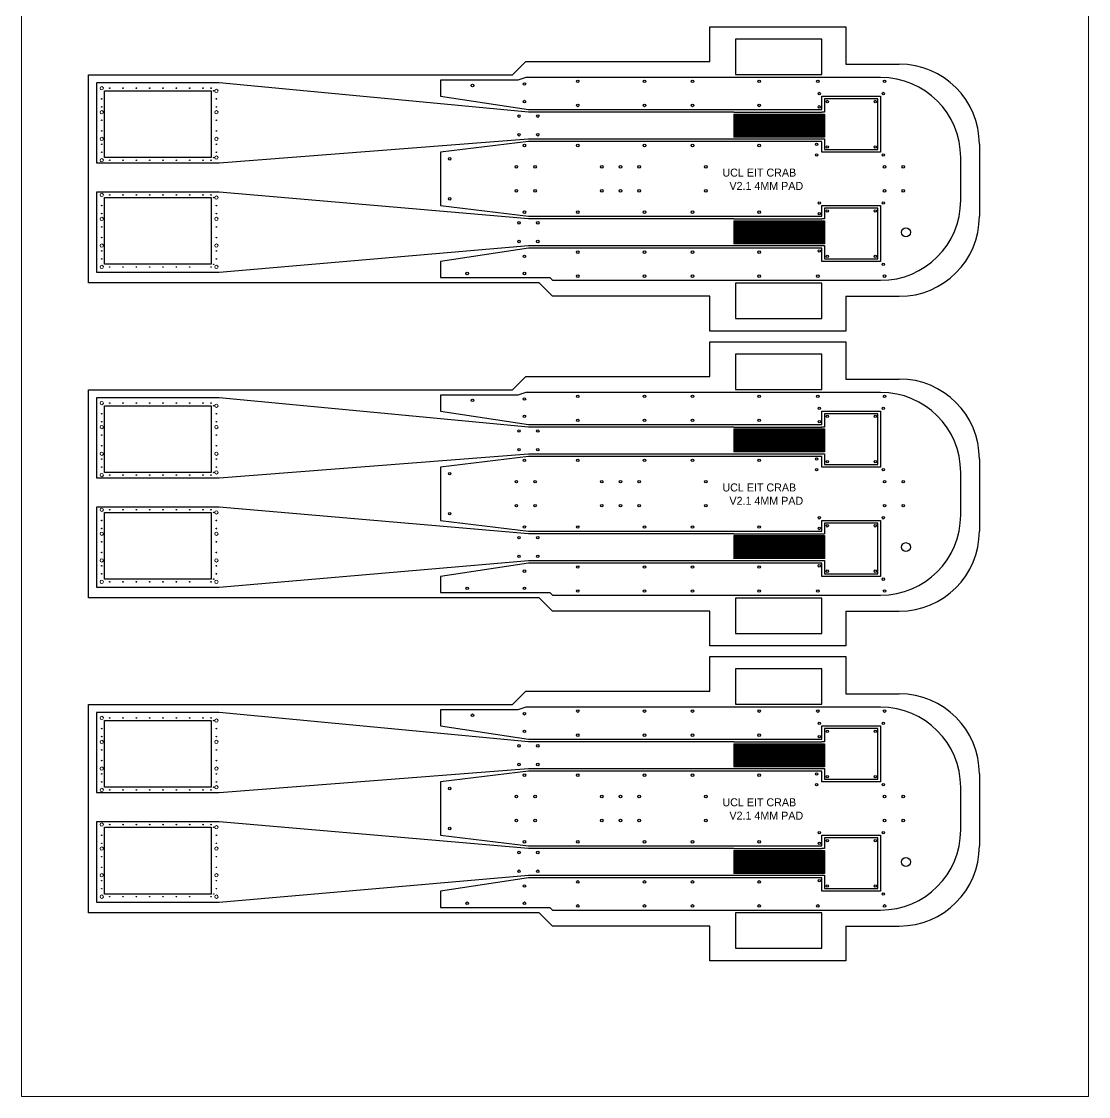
# Model space of a CAD drawing. Header units: millimetres. Extents: x 43.3 to 83.3, y 94.2 to 164.2.
# Drawn here: x 43.29 to 83.29, y 94.21 to 134.5 of the extents above; entities that cross this region are included whole.
import ezdxf

# ---------------------------------------------------------------- set-up
doc = ezdxf.new("R2010")
doc.units = ezdxf.units.MM
for name, color, linetype in [('Foil', 5, 'Continuous'), ('Opening', 1, 'Continuous'), ('Outline', 3, 'Continuous'), ('Rasters', 6, 'Continuous')]:
    doc.layers.add(name, color=color, linetype=linetype)

# ---------------------------------------------------------------- blocks, each defined once
blk = doc.blocks.new('*U110')
at = {"layer": 'Rasters'}
for p, q in [((-1.7, 0.433), (1.7, 0.433)), ((-1.7, 0.433), (-1.7, -0.433)), ((-1.65, 0.433), (-1.65, -0.433)), ((-1.6, 0.433), (-1.6, -0.433)), ((-1.55, 0.433), (-1.55, -0.433)), ((-1.5, 0.433), (-1.5, -0.433)), ((-1.45, 0.433), (-1.45, -0.433)), ((-1.4, 0.433), (-1.4, -0.433)), ((-1.35, 0.433), (-1.35, -0.433)), ((-1.3, 0.433), (-1.3, -0.433)), ((-1.25, 0.433), (-1.25, -0.433)), ((-1.2, 0.433), (-1.2, -0.433)), ((-1.15, 0.433), (-1.15, -0.433)), ((-1.1, 0.433), (-1.1, -0.433)), ((-1.05, 0.433), (-1.05, -0.433)), ((-1, 0.433), (-1, -0.433)), ((-0.95, 0.433), (-0.95, -0.433)), ((-0.9, 0.433), (-0.9, -0.433)), ((-0.85, 0.433), (-0.85, -0.433)), ((-0.8, 0.433), (-0.8, -0.433)), ((-0.75, 0.433), (-0.75, -0.433)), ((-0.7, 0.433), (-0.7, -0.433)), ((-0.65, 0.433), (-0.65, -0.433)), ((-0.6, 0.433), (-0.6, -0.433)), ((-0.55, 0.433), (-0.55, -0.433)), ((-0.5, 0.433), (-0.5, -0.433)), ((-0.45, 0.433), (-0.45, -0.433)), ((-0.4, 0.433), (-0.4, -0.433)), ((-0.35, 0.433), (-0.35, -0.433)), ((-0.3, 0.433), (-0.3, -0.433)), ((-0.25, 0.433), (-0.25, -0.433)), ((-0.2, 0.433), (-0.2, -0.433)), ((-0.15, 0.433), (-0.15, -0.433)), ((-0.1, 0.433), (-0.1, -0.433)), ((-0.05, 0.433), (-0.05, -0.433)), ((0, 0.433), (0, -0.433)), ((0.05, 0.433), (0.05, -0.433)), ((0.1, 0.433), (0.1, -0.433)), ((0.15, 0.433), (0.15, -0.433)), ((0.2, 0.433), (0.2, -0.433)), ((0.25, 0.433), (0.25, -0.433)), ((0.3, 0.433), (0.3, -0.433)), ((0.35, 0.433), (0.35, -0.433)), ((0.4, 0.433), (0.4, -0.433)), ((0.45, 0.433), (0.45, -0.433)), ((0.5, 0.433), (0.5, -0.433)), ((0.55, 0.433), (0.55, -0.433)), ((0.6, 0.433), (0.6, -0.433)), ((0.65, 0.433), (0.65, -0.433)), ((0.7, 0.433), (0.7, -0.433)), ((0.75, 0.433), (0.75, -0.433)), ((0.8, 0.433), (0.8, -0.433)), ((0.85, 0.433), (0.85, -0.433)), ((0.9, 0.433), (0.9, -0.433)), ((0.95, 0.433), (0.95, -0.433)), ((1, 0.433), (1, -0.433)), ((1.05, 0.433), (1.05, -0.433)), ((1.1, 0.433), (1.1, -0.433)), ((1.15, 0.433), (1.15, -0.433)), ((1.2, 0.433), (1.2, -0.433)), ((1.25, 0.433), (1.25, -0.433)), ((1.3, 0.433), (1.3, -0.433)), ((1.35, 0.433), (1.35, -0.433)), ((1.4, 0.433), (1.4, -0.433)), ((1.45, 0.433), (1.45, -0.433)), ((1.5, 0.433), (1.5, -0.433)), ((1.55, 0.433), (1.55, -0.433)), ((1.6, 0.433), (1.6, -0.433)), ((1.65, 0.433), (1.65, -0.433)), ((1.7, 0.433), (1.7, -0.433)), ((-1.7, 0.383), (1.7, 0.383)), ((-1.7, 0.333), (1.7, 0.333)), ((-1.7, 0.283), (1.7, 0.283)), ((-1.7, 0.233), (1.7, 0.233)), ((-1.7, 0.183), (1.7, 0.183)), ((-1.7, 0.133), (1.7, 0.133)), ((-1.7, 0.083), (1.7, 0.083)), ((-1.7, 0.033), (1.7, 0.033)), ((-1.45, 0.233), (-1.45, 0.233)), ((-1.7, -0.017), (1.7, -0.017)), ((-1.7, -0.067), (1.7, -0.067)), ((-1.7, -0.117), (1.7, -0.117)), ((-1.7, -0.167), (1.7, -0.167)), ((-1.7, -0.217), (1.7, -0.217)), ((-1.7, -0.267), (1.7, -0.267)), ((-1.7, -0.317), (1.7, -0.317)), ((-1.7, -0.367), (1.7, -0.367)), ((-1.7, -0.417), (1.7, -0.417))]:
    blk.add_line(p, q, dxfattribs=at)
blk = doc.blocks.new('*U111')
at = {"layer": 'Rasters', "color": 0, "linetype": 'ByBlock', "lineweight": -2, "transparency": 16777216}
for p in [(0, 0), (0, -4)]:
    blk.add_blockref('*U110', p, dxfattribs=at)

msp = doc.modelspace()

# ---------------------------------------------------------------- linework, layer by layer
at = {"layer": 'Foil'}
for p, q in [((73.2, 133.836), (70.057, 133.836)), ((70.057, 133.836), (70.057, 132.51)), ((73.3, 133.836), (73.2, 133.836)), ((73.3, 132.51), (73.3, 133.836)), ((50.7, 132.2), (46.1, 132.2)), ((46.1, 132.2), (46.1, 129.2)), ((62.3, 131.1), (50.7, 132.2)), ((61.9, 132.3), (59, 132.3)), ((59, 132.3), (59, 131.7)), ((62.2, 132.4), (61.9, 132.3)), ((69.7, 132.4), (62.2, 132.4)), ((73.4, 132.4), (69.7, 132.4)), ((70.057, 132.51), (73.2, 132.51)), ((73.2, 132.51), (73.3, 132.51)), ((75.4, 132.4), (73.4, 132.4)), ((75.5, 132.4), (75.4, 132.4)), ((59, 131.7), (62.3, 131.2)), ((73.3, 131.2), (73.3, 131.7)), ((73.3, 131.7), (73.4, 131.7)), ((73.4, 131.7), (75.5, 131.7)), ((75.4, 131.6), (73.4, 131.6)), ((73.4, 131.6), (73.4, 131.1)), ((75.4, 129.7), (75.4, 131.6)), ((75.5, 131.7), (75.5, 130.6)), ((62.3, 131.2), (62.4, 131.2)), ((66.9, 131.1), (62.3, 131.1)), ((62.4, 131.2), (67.1, 131.2)), ((69.7, 131.1), (66.9, 131.1)), ((67.1, 131.2), (69.7, 131.2)), ((69.7, 131.2), (73.3, 131.2)), ((70, 131.1), (69.7, 131.1)), ((70, 131.1), (73.3, 131.1)), ((73.4, 131.1), (73.3, 131.1)), ((75.5, 130.6), (75.5, 129.6)), ((50.7, 129.2), (62.3, 130.1)), ((62.3, 130), (59, 129.6)), ((62.3, 130.1), (63.2, 130.1)), ((63.3, 130), (62.3, 130)), ((63.2, 130.1), (66.9, 130.1)), ((67, 130), (63.3, 130)), ((66.9, 130.1), (69.7, 130.1)), ((69.7, 130), (67, 130)), ((69.7, 130.1), (70, 130.1)), ((73.2, 130), (69.7, 130)), ((70, 130.1), (73.3, 130.1)), ((73.3, 130), (73.2, 130)), ((73.3, 130.1), (73.4, 130.1)), ((73.3, 129.6), (73.3, 130)), ((73.4, 130.1), (73.4, 129.7)), ((59, 129.6), (59, 127.6)), ((73.4, 129.6), (73.3, 129.6)), ((73.4, 129.7), (75.4, 129.7)), ((75.5, 129.6), (73.4, 129.6)), ((78.5, 127.8), (78.5, 129.4)), ((46.1, 129.2), (50.7, 129.2)), ((46.1, 128.1), (46.1, 125.1)), ((50.7, 128.1), (46.1, 128.1)), ((62.3, 127.1), (50.7, 128.1)), ((59, 127.6), (62.3, 127.2)), ((73.3, 127.2), (73.3, 127.6)), ((73.3, 127.6), (73.4, 127.6)), ((73.4, 127.6), (75.5, 127.6)), ((75.4, 127.5), (73.4, 127.5)), ((73.4, 127.5), (73.4, 127.1)), ((75.4, 125.6), (75.4, 127.5)), ((75.5, 127.6), (75.5, 126.6)), ((62.3, 127.2), (63.4, 127.2)), ((63.3, 127.1), (62.3, 127.1)), ((66.9, 127.1), (63.3, 127.1)), ((63.4, 127.2), (67, 127.2)), ((69.7, 127.1), (66.9, 127.1)), ((67, 127.2), (69.7, 127.2)), ((69.7, 127.2), (73.3, 127.2)), ((70, 127.1), (69.7, 127.1)), ((70, 127.1), (73.3, 127.1)), ((73.4, 127.1), (73.3, 127.1)), ((75.5, 126.6), (75.5, 125.5)), ((50.7, 125.1), (62.3, 126.1)), ((62.3, 126), (59, 125.5)), ((62.3, 126.1), (63.2, 126.1)), ((63.4, 126), (62.3, 126)), ((63.2, 126.1), (66.9, 126.1)), ((67.1, 126), (63.4, 126)), ((66.9, 126.1), (69.7, 126.1)), ((69.7, 126), (67.1, 126)), ((69.7, 126.1), (70, 126.1)), ((73.2, 126), (69.7, 126)), ((70, 126.1), (73.3, 126.1)), ((73.3, 126), (73.2, 126)), ((73.3, 126.1), (73.4, 126.1)), ((73.3, 125.5), (73.3, 126)), ((73.4, 126.1), (73.4, 125.6)), ((59, 125.5), (59, 124.9)), ((73.4, 125.5), (73.3, 125.5)), ((73.4, 125.6), (75.4, 125.6)), ((75.5, 125.5), (73.4, 125.5)), ((46.1, 125.1), (50.7, 125.1)), ((59, 124.9), (63.1, 124.9)), ((63.1, 124.9), (63.2, 124.8)), ((63.2, 124.8), (69.7, 124.8)), ((69.7, 124.8), (73.2, 124.8)), ((73.2, 124.691), (70.057, 124.691)), ((70.057, 124.691), (70.057, 123.365)), ((73.2, 124.8), (75.4, 124.8)), ((73.3, 124.691), (73.2, 124.691)), ((73.3, 123.365), (73.3, 124.691)), ((75.4, 124.8), (75.5, 124.8)), ((70.057, 123.365), (73.2, 123.365)), ((73.2, 123.365), (73.3, 123.365)), ((73.2, 122.036), (70.057, 122.036)), ((70.057, 122.036), (70.057, 120.71)), ((73.3, 122.036), (73.2, 122.036)), ((73.3, 120.71), (73.3, 122.036)), ((61.9, 120.5), (59, 120.5)), ((59, 120.5), (59, 119.9)), ((62.2, 120.6), (61.9, 120.5)), ((69.7, 120.6), (62.2, 120.6)), ((73.4, 120.6), (69.7, 120.6)), ((70.057, 120.71), (73.2, 120.71)), ((73.2, 120.71), (73.3, 120.71)), ((75.4, 120.6), (73.4, 120.6)), ((75.5, 120.6), (75.4, 120.6)), ((50.7, 120.4), (46.1, 120.4)), ((46.1, 120.4), (46.1, 117.4)), ((62.3, 119.3), (50.7, 120.4)), ((59, 119.9), (62.3, 119.4)), ((73.3, 119.4), (73.3, 119.9)), ((73.3, 119.9), (73.4, 119.9)), ((73.4, 119.9), (75.5, 119.9)), ((75.4, 119.8), (73.4, 119.8)), ((73.4, 119.8), (73.4, 119.3)), ((75.4, 117.9), (75.4, 119.8)), ((75.5, 119.9), (75.5, 118.8)), ((62.3, 119.4), (62.4, 119.4)), ((66.9, 119.3), (62.3, 119.3)), ((62.4, 119.4), (67.1, 119.4)), ((69.7, 119.3), (66.9, 119.3)), ((67.1, 119.4), (69.7, 119.4)), ((69.7, 119.4), (73.3, 119.4)), ((70, 119.3), (69.7, 119.3)), ((70, 119.3), (73.3, 119.3)), ((73.4, 119.3), (73.3, 119.3)), ((75.5, 118.8), (75.5, 117.8)), ((50.7, 117.4), (62.3, 118.3)), ((62.3, 118.2), (59, 117.8)), ((62.3, 118.3), (63.2, 118.3)), ((63.3, 118.2), (62.3, 118.2)), ((63.2, 118.3), (66.9, 118.3)), ((67, 118.2), (63.3, 118.2)), ((66.9, 118.3), (69.7, 118.3)), ((69.7, 118.2), (67, 118.2)), ((69.7, 118.3), (70, 118.3)), ((73.2, 118.2), (69.7, 118.2)), ((70, 118.3), (73.3, 118.3)), ((73.3, 118.2), (73.2, 118.2)), ((73.3, 118.3), (73.4, 118.3)), ((73.3, 117.8), (73.3, 118.2)), ((73.4, 118.3), (73.4, 117.9)), ((59, 117.8), (59, 115.8)), ((73.4, 117.8), (73.3, 117.8)), ((73.4, 117.9), (75.4, 117.9)), ((75.5, 117.8), (73.4, 117.8)), ((46.1, 117.4), (50.7, 117.4)), ((78.5, 116), (78.5, 117.6)), ((46.1, 116.3), (46.1, 113.3)), ((50.7, 116.3), (46.1, 116.3)), ((62.3, 115.3), (50.7, 116.3)), ((59, 115.8), (62.3, 115.4)), ((73.3, 115.4), (73.3, 115.8)), ((73.3, 115.8), (73.4, 115.8)), ((73.4, 115.8), (75.5, 115.8)), ((75.4, 115.7), (73.4, 115.7)), ((73.4, 115.7), (73.4, 115.3)), ((75.4, 113.8), (75.4, 115.7)), ((75.5, 115.8), (75.5, 114.8)), ((62.3, 115.4), (63.4, 115.4)), ((63.3, 115.3), (62.3, 115.3)), ((66.9, 115.3), (63.3, 115.3)), ((63.4, 115.4), (67, 115.4)), ((69.7, 115.3), (66.9, 115.3)), ((67, 115.4), (69.7, 115.4)), ((69.7, 115.4), (73.3, 115.4)), ((70, 115.3), (69.7, 115.3)), ((70, 115.3), (73.4, 115.3)), ((75.5, 114.8), (75.5, 113.7)), ((50.7, 113.3), (62.3, 114.3)), ((62.3, 114.2), (59, 113.7)), ((62.3, 114.3), (63.2, 114.3)), ((63.4, 114.2), (62.3, 114.2)), ((63.2, 114.3), (66.9, 114.3)), ((67.1, 114.2), (63.4, 114.2)), ((66.9, 114.3), (69.7, 114.3)), ((69.7, 114.2), (67.1, 114.2)), ((69.7, 114.3), (70, 114.3)), ((73.2, 114.2), (69.7, 114.2)), ((70, 114.3), (73.4, 114.3)), ((73.3, 114.2), (73.2, 114.2)), ((73.3, 114.3), (73.4, 114.3)), ((73.3, 113.7), (73.3, 114.2)), ((73.4, 114.3), (73.4, 113.8)), ((59, 113.7), (59, 113.1)), ((73.4, 113.7), (73.3, 113.7)), ((73.4, 113.8), (75.4, 113.8)), ((75.5, 113.7), (73.4, 113.7)), ((46.1, 113.3), (50.7, 113.3)), ((59, 113.1), (63.1, 113.1)), ((63.1, 113.1), (63.2, 113)), ((63.2, 113), (69.7, 113)), ((69.7, 113), (73.2, 113)), ((73.2, 112.891), (70.057, 112.891)), ((70.057, 112.891), (70.057, 111.565)), ((73.2, 113), (75.4, 113)), ((73.3, 112.891), (73.2, 112.891)), ((73.3, 111.565), (73.3, 112.891)), ((75.4, 113), (75.5, 113)), ((70.057, 111.565), (73.2, 111.565)), ((73.2, 111.565), (73.3, 111.565)), ((73.2, 110.236), (70.057, 110.236)), ((70.057, 110.236), (70.057, 108.91)), ((73.3, 110.236), (73.2, 110.236)), ((73.3, 108.91), (73.3, 110.236)), ((62.2, 108.8), (61.9, 108.7)), ((69.7, 108.8), (62.2, 108.8)), ((73.4, 108.8), (69.7, 108.8)), ((70.057, 108.91), (73.2, 108.91)), ((73.2, 108.91), (73.3, 108.91)), ((75.4, 108.8), (73.4, 108.8)), ((75.5, 108.8), (75.4, 108.8)), ((50.7, 108.6), (46.1, 108.6)), ((46.1, 108.6), (46.1, 105.6)), ((62.3, 107.5), (50.7, 108.6)), ((61.9, 108.7), (59, 108.7)), ((59, 108.7), (59, 108.1)), ((59, 108.1), (62.3, 107.6)), ((73.3, 107.6), (73.3, 108.1)), ((73.3, 108.1), (73.4, 108.1)), ((73.4, 108.1), (75.5, 108.1)), ((75.4, 108), (73.4, 108)), ((73.4, 108), (73.4, 107.5)), ((75.4, 106.1), (75.4, 108)), ((75.5, 108.1), (75.5, 107)), ((62.3, 107.6), (62.4, 107.6)), ((62.4, 107.6), (67.1, 107.6)), ((67.1, 107.6), (69.7, 107.6)), ((69.7, 107.6), (73.3, 107.6)), ((66.9, 107.5), (62.3, 107.5)), ((69.7, 107.5), (66.9, 107.5)), ((70, 107.5), (69.7, 107.5)), ((70, 107.5), (73.3, 107.5)), ((73.4, 107.5), (73.3, 107.5)), ((75.5, 107), (75.5, 106)), ((50.7, 105.6), (62.3, 106.5)), ((62.3, 106.4), (59, 106)), ((62.3, 106.5), (63.2, 106.5)), ((63.3, 106.4), (62.3, 106.4)), ((63.2, 106.5), (66.9, 106.5)), ((67, 106.4), (63.3, 106.4)), ((66.9, 106.5), (69.7, 106.5)), ((69.7, 106.4), (67, 106.4)), ((69.7, 106.5), (70, 106.5)), ((73.2, 106.4), (69.7, 106.4)), ((70, 106.5), (73.3, 106.5)), ((73.3, 106.4), (73.2, 106.4)), ((73.3, 106.5), (73.4, 106.5)), ((73.3, 106), (73.3, 106.4)), ((73.4, 106.5), (73.4, 106.1)), ((59, 106), (59, 104)), ((73.4, 106), (73.3, 106)), ((73.4, 106.1), (75.4, 106.1)), ((75.5, 106), (73.4, 106)), ((46.1, 105.6), (50.7, 105.6)), ((78.5, 104.2), (78.5, 105.8)), ((46.1, 104.5), (46.1, 101.5)), ((50.7, 104.5), (46.1, 104.5)), ((62.3, 103.5), (50.7, 104.5)), ((59, 104), (62.3, 103.6)), ((73.3, 103.6), (73.3, 104)), ((73.3, 104), (73.4, 104)), ((73.4, 104), (75.5, 104)), ((75.5, 104), (75.5, 103)), ((62.3, 103.6), (63.4, 103.6)), ((63.4, 103.6), (67, 103.6)), ((67, 103.6), (69.7, 103.6)), ((69.7, 103.6), (73.3, 103.6)), ((75.4, 103.9), (73.4, 103.9)), ((73.4, 103.9), (73.4, 103.5)), ((75.4, 102), (75.4, 103.9)), ((63.3, 103.5), (62.3, 103.5)), ((66.9, 103.5), (63.3, 103.5)), ((69.7, 103.5), (66.9, 103.5)), ((70, 103.5), (69.7, 103.5)), ((70, 103.5), (73.3, 103.5)), ((73.4, 103.5), (73.3, 103.5)), ((75.5, 103), (75.5, 101.9)), ((50.7, 101.5), (62.3, 102.5)), ((62.3, 102.4), (59, 101.9)), ((62.3, 102.5), (63.2, 102.5)), ((63.4, 102.4), (62.3, 102.4)), ((63.2, 102.5), (66.9, 102.5)), ((67.1, 102.4), (63.4, 102.4)), ((66.9, 102.5), (69.7, 102.5)), ((69.7, 102.4), (67.1, 102.4)), ((69.7, 102.5), (70, 102.5)), ((73.2, 102.4), (69.7, 102.4)), ((70, 102.5), (73.3, 102.5)), ((73.3, 102.4), (73.2, 102.4)), ((73.3, 102.5), (73.4, 102.5)), ((73.3, 101.9), (73.3, 102.4)), ((73.4, 102.5), (73.4, 102)), ((73.4, 102), (75.4, 102)), ((59, 101.9), (59, 101.3)), ((73.4, 101.9), (73.3, 101.9)), ((75.5, 101.9), (73.4, 101.9)), ((46.1, 101.5), (50.7, 101.5)), ((59, 101.3), (63.1, 101.3)), ((63.1, 101.3), (63.2, 101.2)), ((63.2, 101.2), (69.7, 101.2)), ((69.7, 101.2), (73.2, 101.2)), ((73.2, 101.2), (75.4, 101.2)), ((75.4, 101.2), (75.5, 101.2)), ((73.2, 101.091), (70.057, 101.091)), ((70.057, 101.091), (70.057, 99.765)), ((73.3, 101.091), (73.2, 101.091)), ((73.3, 99.765), (73.3, 101.091)), ((70.057, 99.765), (73.2, 99.765)), ((73.2, 99.765), (73.3, 99.765))]:
    msp.add_line(p, q, dxfattribs=at)
for centre, radius in [((62.146, 132.154), 0.0463), ((64.146, 132.254), 0.0463), ((66.646, 132.254), 0.0463), ((68.446, 132.254), 0.0463), ((70.946, 132.254), 0.0463), ((73.146, 132.254), 0.0463), ((75.646, 132.254), 0.0463), ((46.6, 132), 0.0114), ((47.1, 132), 0.0114), ((47.6, 132), 0.0114), ((48.1, 132), 0.0114), ((48.6, 132), 0.0114), ((49.1, 132), 0.0114), ((49.6, 132), 0.0114), ((50.1, 132), 0.0114), ((50.4, 132), 0.0114), ((50.5, 131.9), 0.0114), ((60.2, 132.1), 0.0463), ((73.2, 131.8), 0.0463), ((75.6, 131.8), 0.0463), ((46.3, 131.6), 0.0114), ((50.6, 131.6), 0.0114), ((62.146, 131.5), 0.0463), ((64.146, 131.354), 0.0463), ((66.646, 131.354), 0.0463), ((68.446, 131.354), 0.0463), ((70.946, 131.354), 0.0463), ((73.2, 131.3), 0.0463), ((73.5, 131.5), 0.0463), ((75.3, 131.5), 0.0463), ((46.3, 131.3), 0.0114), ((50.6, 131.3), 0.0114), ((61.946, 130.954), 0.0463), ((62.646, 130.954), 0.0463), ((46.3, 130.8), 0.0114), ((50.6, 130.8), 0.0114), ((46.3, 130.4), 0.0114), ((50.6, 130.4), 0.0114), ((61.946, 130.254), 0.0463), ((62.646, 130.254), 0.0463), ((46.3, 129.9), 0.0114), ((50.6, 129.9), 0.0114), ((62.146, 129.854), 0.0463), ((64.146, 129.854), 0.0463), ((66.646, 129.854), 0.0463), ((68.446, 129.854), 0.0463), ((70.946, 129.854), 0.0463), ((73.1, 129.9), 0.0463), ((73.5, 129.8), 0.0463), ((75.3, 129.8), 0.0463), ((46.3, 129.6), 0.0114), ((50.5, 129.4), 0.0114), ((50.6, 129.6), 0.0114), ((59.346, 129.354), 0.0463), ((73.1, 129.5), 0.0463), ((75.6, 129.5), 0.0463), ((46.6, 129.3), 0.0114), ((47.1, 129.3), 0.0114), ((47.6, 129.3), 0.0114), ((48.1, 129.3), 0.0114), ((48.6, 129.3), 0.0114), ((49.1, 129.3), 0.0114), ((49.6, 129.3), 0.0114), ((50.1, 129.3), 0.0114), ((50.4, 129.3), 0.0114), ((61.846, 129.054), 0.0463), ((62.546, 129.054), 0.0463), ((65.046, 129.054), 0.0463), ((65.746, 129.054), 0.0463), ((66.446, 129.054), 0.0463), ((68.946, 129.054), 0.0463), ((75.646, 129.054), 0.0463), ((76.346, 129.054), 0.0463), ((61.846, 128.154), 0.0463), ((62.546, 128.154), 0.0463), ((65.046, 128.154), 0.0463), ((65.746, 128.154), 0.0463), ((66.446, 128.154), 0.0463), ((68.946, 128.154), 0.0463), ((75.646, 128.154), 0.0463), ((76.346, 128.154), 0.0463), ((46.6, 128), 0.0114), ((47.1, 128), 0.0114), ((47.6, 128), 0.0114), ((48.1, 128), 0.0114), ((48.6, 128), 0.0114), ((49.1, 128), 0.0114), ((49.6, 128), 0.0114), ((50.1, 128), 0.0114), ((50.4, 128), 0.0114), ((50.5, 127.9), 0.0114), ((59.346, 127.854), 0.0463), ((73.2, 127.7), 0.0463), ((75.6, 127.7), 0.0463), ((46.3, 127.6), 0.0114), ((50.6, 127.6), 0.0114), ((62.146, 127.354), 0.0463), ((64.146, 127.354), 0.0463), ((66.646, 127.354), 0.0463), ((68.446, 127.354), 0.0463), ((70.946, 127.354), 0.0463), ((73.2, 127.3), 0.0463), ((73.5, 127.4), 0.0463), ((75.3, 127.4), 0.0463), ((46.3, 127.3), 0.0114), ((50.6, 127.3), 0.0114), ((61.946, 126.954), 0.0463), ((62.646, 126.954), 0.0463), ((46.3, 126.8), 0.0114), ((50.6, 126.8), 0.0114), ((76.446, 126.6), 0.168), ((46.3, 126.4), 0.0114), ((50.6, 126.4), 0.0114), ((61.946, 126.254), 0.0463), ((62.646, 126.254), 0.0463), ((46.3, 125.9), 0.0114), ((50.6, 125.9), 0.0114), ((62.146, 125.7), 0.0463), ((64.146, 125.854), 0.0463), ((66.646, 125.854), 0.0463), ((68.446, 125.854), 0.0463), ((70.946, 125.854), 0.0463), ((73.2, 125.9), 0.0463), ((73.5, 125.7), 0.0463), ((75.3, 125.7), 0.0463), ((46.3, 125.6), 0.0114), ((46.6, 125.3), 0.0114), ((47.1, 125.3), 0.0114), ((47.6, 125.3), 0.0114), ((48.1, 125.3), 0.0114), ((48.6, 125.3), 0.0114), ((49.1, 125.3), 0.0114), ((49.6, 125.3), 0.0114), ((50.4, 125.3), 0.0114), ((50.5, 125.4), 0.0114), ((50.6, 125.6), 0.0114), ((75.6, 125.4), 0.0463), ((60, 125.054), 0.0463), ((62.146, 125.054), 0.0463), ((64.146, 124.954), 0.0463), ((66.646, 124.954), 0.0463), ((68.446, 124.954), 0.0463), ((70.946, 124.954), 0.0463), ((73.146, 124.954), 0.0463), ((75.646, 124.954), 0.0463), ((64.146, 120.454), 0.0463), ((66.646, 120.454), 0.0463), ((68.446, 120.454), 0.0463), ((70.946, 120.454), 0.0463), ((73.146, 120.454), 0.0463), ((75.646, 120.454), 0.0463), ((46.6, 120.2), 0.0114), ((47.1, 120.2), 0.0114), ((47.6, 120.2), 0.0114), ((48.1, 120.2), 0.0114), ((48.6, 120.2), 0.0114), ((49.1, 120.2), 0.0114), ((49.6, 120.2), 0.0114), ((50.1, 120.2), 0.0114), ((50.4, 120.2), 0.0114), ((50.5, 120.1), 0.0114), ((60.2, 120.3), 0.0463), ((62.146, 120.354), 0.0463), ((46.3, 119.8), 0.0114), ((50.6, 119.8), 0.0114), ((62.146, 119.7), 0.0463), ((73.2, 120), 0.0463), ((73.5, 119.7), 0.0463), ((75.3, 119.7), 0.0463), ((75.6, 120), 0.0463), ((46.3, 119.5), 0.0114), ((50.6, 119.5), 0.0114), ((64.146, 119.554), 0.0463), ((66.646, 119.554), 0.0463), ((68.446, 119.554), 0.0463), ((70.946, 119.554), 0.0463), ((73.2, 119.5), 0.0463), ((46.3, 119), 0.0114), ((50.6, 119), 0.0114), ((61.946, 119.154), 0.0463), ((62.646, 119.154), 0.0463), ((46.3, 118.6), 0.0114), ((50.6, 118.6), 0.0114), ((61.946, 118.454), 0.0463), ((62.646, 118.454), 0.0463), ((46.3, 118.1), 0.0114), ((50.6, 118.1), 0.0114), ((62.146, 118.054), 0.0463), ((64.146, 118.054), 0.0463), ((66.646, 118.054), 0.0463), ((68.446, 118.054), 0.0463), ((70.946, 118.054), 0.0463), ((73.1, 118.1), 0.0463), ((46.3, 117.8), 0.0114), ((50.6, 117.8), 0.0114), ((73.1, 117.7), 0.0463), ((73.5, 118), 0.0463), ((75.3, 118), 0.0463), ((75.6, 117.7), 0.0463), ((46.6, 117.5), 0.0114), ((47.1, 117.5), 0.0114), ((47.6, 117.5), 0.0114), ((48.1, 117.5), 0.0114), ((48.6, 117.5), 0.0114), ((49.1, 117.5), 0.0114), ((49.6, 117.5), 0.0114), ((50.1, 117.5), 0.0114), ((50.4, 117.5), 0.0114), ((50.5, 117.6), 0.0114), ((59.346, 117.554), 0.0463), ((61.846, 117.254), 0.0463), ((62.546, 117.254), 0.0463), ((65.046, 117.254), 0.0463), ((65.746, 117.254), 0.0463), ((66.446, 117.254), 0.0463), ((68.946, 117.254), 0.0463), ((75.646, 117.254), 0.0463), ((76.346, 117.254), 0.0463), ((46.6, 116.2), 0.0114), ((47.1, 116.2), 0.0114), ((47.6, 116.2), 0.0114), ((48.1, 116.2), 0.0114), ((48.6, 116.2), 0.0114), ((49.1, 116.2), 0.0114), ((49.6, 116.2), 0.0114), ((50.1, 116.2), 0.0114), ((50.4, 116.2), 0.0114), ((50.5, 116.1), 0.0114), ((59.346, 116.054), 0.0463), ((61.846, 116.354), 0.0463), ((62.546, 116.354), 0.0463), ((65.046, 116.354), 0.0463), ((65.746, 116.354), 0.0463), ((66.446, 116.354), 0.0463), ((68.946, 116.354), 0.0463), ((75.646, 116.354), 0.0463), ((76.346, 116.354), 0.0463), ((46.3, 115.8), 0.0114), ((50.6, 115.8), 0.0114), ((73.2, 115.9), 0.0463), ((73.5, 115.6), 0.0463), ((75.3, 115.6), 0.0463), ((75.6, 115.9), 0.0463), ((46.3, 115.5), 0.0114), ((50.6, 115.5), 0.0114), ((62.146, 115.554), 0.0463), ((64.146, 115.554), 0.0463), ((66.646, 115.554), 0.0463), ((68.446, 115.554), 0.0463), ((70.946, 115.554), 0.0463), ((73.2, 115.5), 0.0463), ((46.3, 115), 0.0114), ((50.6, 115), 0.0114), ((61.946, 115.154), 0.0463), ((62.646, 115.154), 0.0463), ((76.446, 114.8), 0.168), ((46.3, 114.6), 0.0114), ((50.6, 114.6), 0.0114), ((61.946, 114.454), 0.0463), ((62.646, 114.454), 0.0463), ((46.3, 114.1), 0.0114), ((50.6, 114.1), 0.0114), ((64.146, 114.054), 0.0463), ((66.646, 114.054), 0.0463), ((68.446, 114.054), 0.0463), ((70.946, 114.054), 0.0463), ((73.2, 114.1), 0.0463), ((46.3, 113.8), 0.0114), ((50.6, 113.8), 0.0114), ((62.146, 113.9), 0.0463), ((73.5, 113.9), 0.0463), ((75.3, 113.9), 0.0463), ((75.6, 113.6), 0.0463), ((46.6, 113.5), 0.0114), ((47.1, 113.5), 0.0114), ((47.6, 113.5), 0.0114), ((48.1, 113.5), 0.0114), ((48.6, 113.5), 0.0114), ((49.1, 113.5), 0.0114), ((49.6, 113.5), 0.0114), ((50.4, 113.5), 0.0114), ((50.5, 113.6), 0.0114), ((60, 113.254), 0.0463), ((62.146, 113.254), 0.0463), ((64.146, 113.154), 0.0463), ((66.646, 113.154), 0.0463), ((68.446, 113.154), 0.0463), ((70.946, 113.154), 0.0463), ((73.146, 113.154), 0.0463), ((75.646, 113.154), 0.0463), ((46.6, 108.4), 0.0114), ((47.1, 108.4), 0.0114), ((47.6, 108.4), 0.0114), ((48.1, 108.4), 0.0114), ((48.6, 108.4), 0.0114), ((49.1, 108.4), 0.0114), ((49.6, 108.4), 0.0114), ((50.1, 108.4), 0.0114), ((50.4, 108.4), 0.0114), ((60.2, 108.5), 0.0463), ((62.146, 108.554), 0.0463), ((64.146, 108.654), 0.0463), ((66.646, 108.654), 0.0463), ((68.446, 108.654), 0.0463), ((70.946, 108.654), 0.0463), ((73.146, 108.654), 0.0463), ((75.646, 108.654), 0.0463), ((46.3, 108), 0.0114), ((50.5, 108.3), 0.0114), ((50.6, 108), 0.0114), ((73.2, 108.2), 0.0463), ((75.6, 108.2), 0.0463), ((46.3, 107.7), 0.0114), ((50.6, 107.7), 0.0114), ((62.146, 107.9), 0.0463), ((64.146, 107.754), 0.0463), ((66.646, 107.754), 0.0463), ((68.446, 107.754), 0.0463), ((70.946, 107.754), 0.0463), ((73.2, 107.7), 0.0463), ((73.5, 107.9), 0.0463), ((75.3, 107.9), 0.0463), ((46.3, 107.2), 0.0114), ((50.6, 107.2), 0.0114), ((61.946, 107.354), 0.0463), ((62.646, 107.354), 0.0463), ((46.3, 106.8), 0.0114), ((50.6, 106.8), 0.0114), ((61.946, 106.654), 0.0463), ((62.646, 106.654), 0.0463), ((46.3, 106.3), 0.0114), ((46.3, 106), 0.0114), ((50.6, 106.3), 0.0114), ((50.6, 106), 0.0114), ((62.146, 106.254), 0.0463), ((64.146, 106.254), 0.0463), ((66.646, 106.254), 0.0463), ((68.446, 106.254), 0.0463), ((70.946, 106.254), 0.0463), ((73.1, 106.3), 0.0463), ((73.5, 106.2), 0.0463), ((75.3, 106.2), 0.0463), ((46.6, 105.7), 0.0114), ((47.1, 105.7), 0.0114), ((47.6, 105.7), 0.0114), ((48.1, 105.7), 0.0114), ((48.6, 105.7), 0.0114), ((49.1, 105.7), 0.0114), ((49.6, 105.7), 0.0114), ((50.1, 105.7), 0.0114), ((50.4, 105.7), 0.0114), ((50.5, 105.8), 0.0114), ((59.346, 105.754), 0.0463), ((73.1, 105.9), 0.0463), ((75.6, 105.9), 0.0463), ((61.846, 105.454), 0.0463), ((62.546, 105.454), 0.0463), ((65.046, 105.454), 0.0463), ((65.746, 105.454), 0.0463), ((66.446, 105.454), 0.0463), ((68.946, 105.454), 0.0463), ((75.646, 105.454), 0.0463), ((76.346, 105.454), 0.0463), ((46.6, 104.4), 0.0114), ((47.1, 104.4), 0.0114), ((47.6, 104.4), 0.0114), ((48.1, 104.4), 0.0114), ((48.6, 104.4), 0.0114), ((49.1, 104.4), 0.0114), ((49.6, 104.4), 0.0114), ((50.1, 104.4), 0.0114), ((50.4, 104.4), 0.0114), ((61.846, 104.554), 0.0463), ((62.546, 104.554), 0.0463), ((65.046, 104.554), 0.0463), ((65.746, 104.554), 0.0463), ((66.446, 104.554), 0.0463), ((68.946, 104.554), 0.0463), ((75.646, 104.554), 0.0463), ((76.346, 104.554), 0.0463), ((46.3, 104), 0.0114), ((50.5, 104.3), 0.0114), ((50.6, 104), 0.0114), ((59.346, 104.254), 0.0463), ((73.2, 104.1), 0.0463), ((75.6, 104.1), 0.0463), ((46.3, 103.7), 0.0114), ((50.6, 103.7), 0.0114), ((62.146, 103.754), 0.0463), ((64.146, 103.754), 0.0463), ((66.646, 103.754), 0.0463), ((68.446, 103.754), 0.0463), ((70.946, 103.754), 0.0463), ((73.2, 103.7), 0.0463), ((73.5, 103.8), 0.0463), ((75.3, 103.8), 0.0463), ((46.3, 103.2), 0.0114), ((50.6, 103.2), 0.0114), ((61.946, 103.354), 0.0463), ((62.646, 103.354), 0.0463), ((76.446, 103), 0.168), ((46.3, 102.8), 0.0114), ((50.6, 102.8), 0.0114), ((61.946, 102.654), 0.0463), ((62.646, 102.654), 0.0463), ((73.2, 102.3), 0.0463), ((46.3, 102.3), 0.0114), ((46.3, 102), 0.0114), ((50.6, 102.3), 0.0114), ((50.6, 102), 0.0114), ((62.146, 102.1), 0.0463), ((64.146, 102.254), 0.0463), ((66.646, 102.254), 0.0463), ((68.446, 102.254), 0.0463), ((70.946, 102.254), 0.0463), ((73.5, 102.1), 0.0463), ((75.3, 102.1), 0.0463), ((46.6, 101.7), 0.0114), ((47.1, 101.7), 0.0114), ((47.6, 101.7), 0.0114), ((48.1, 101.7), 0.0114), ((48.6, 101.7), 0.0114), ((49.1, 101.7), 0.0114), ((49.6, 101.7), 0.0114), ((50.4, 101.7), 0.0114), ((50.5, 101.8), 0.0114), ((75.6, 101.8), 0.0463), ((60, 101.454), 0.0463), ((62.146, 101.454), 0.0463), ((64.146, 101.354), 0.0463), ((66.646, 101.354), 0.0463), ((68.446, 101.354), 0.0463), ((70.946, 101.354), 0.0463), ((73.146, 101.354), 0.0463), ((75.646, 101.354), 0.0463)]:
    msp.add_circle(centre, radius, dxfattribs=at)
at = {"layer": 'Foil', "linetype": 'Continuous', "lineweight": 0}
for centre in [(46.3, 132), (50.6, 131.9), (46.3, 131.1), (50.6, 131.1), (46.3, 130.1), (50.6, 130.1), (46.3, 129.3), (50.6, 129.4), (46.3, 128), (50.6, 127.9), (46.3, 127.1), (50.6, 127.1), (46.3, 126.1), (50.6, 126.1), (46.3, 125.3), (50.6, 125.3), (46.3, 120.2), (50.6, 120.1), (46.3, 119.3), (50.6, 119.3), (46.3, 118.3), (50.6, 118.3), (50.6, 117.6), (46.3, 117.5), (46.3, 116.2), (50.6, 116.1), (46.3, 115.3), (50.6, 115.3), (46.3, 114.3), (50.6, 114.3), (46.3, 113.5), (50.6, 113.5), (46.3, 108.4), (50.6, 108.3), (46.3, 107.5), (50.6, 107.5), (46.3, 106.5), (50.6, 106.5), (46.3, 105.7), (50.6, 105.8), (46.3, 104.4), (50.6, 104.3), (46.3, 103.5), (50.6, 103.5), (46.3, 102.5), (50.6, 102.5), (46.3, 101.7), (50.6, 101.7)]:
    msp.add_circle(centre, 0.0626, dxfattribs=at)
at = {"layer": 'Foil'}
for centre, start, end in [((75.5, 129.4), 0, 90), ((75.5, 127.8), 270, 0), ((75.5, 117.6), 0, 90), ((75.5, 116), 270, 360), ((75.5, 105.8), 0, 90), ((75.5, 104.2), 270, 360)]:
    msp.add_arc(centre, 3, start, end, dxfattribs=at)
at = {"layer": 'Opening', "linetype": 'Continuous', "lineweight": 0}
for p, q in [((43.292, 94.211), (43.292, 164.211)), ((83.292, 164.211), (83.292, 94.211)), ((70.2, 130.367), (70.2, 130.833)), ((70.2, 130.833), (73.2, 130.833)), ((73.2, 130.833), (73.2, 130.367)), ((73.2, 130.367), (70.2, 130.367)), ((70.2, 126.367), (70.2, 126.833)), ((70.2, 126.833), (73.2, 126.833)), ((73.2, 126.833), (73.2, 126.367)), ((73.2, 126.367), (70.2, 126.367)), ((70.2, 118.567), (70.2, 119.033)), ((70.2, 119.033), (73.2, 119.033)), ((73.2, 119.033), (73.2, 118.567)), ((73.2, 118.567), (70.2, 118.567)), ((70.2, 114.567), (70.2, 115.033)), ((70.2, 115.033), (73.2, 115.033)), ((73.2, 115.033), (73.2, 114.567)), ((73.2, 114.567), (70.2, 114.567)), ((70.2, 106.767), (70.2, 107.233)), ((70.2, 107.233), (73.2, 107.233)), ((73.2, 107.233), (73.2, 106.767)), ((73.2, 106.767), (70.2, 106.767)), ((70.2, 102.767), (70.2, 103.233)), ((70.2, 103.233), (73.2, 103.233)), ((73.2, 103.233), (73.2, 102.767)), ((73.2, 102.767), (70.2, 102.767)), ((83.292, 94.211), (43.292, 94.211))]:
    msp.add_line(p, q, dxfattribs=at)
at = {"layer": 'Opening'}
for p, q in [((46.4, 129.4), (46.4, 131.9)), ((46.4, 131.9), (50.4, 131.9)), ((50.4, 131.9), (50.4, 129.4)), ((50.4, 129.4), (46.4, 129.4)), ((46.4, 125.4), (46.4, 127.9)), ((46.4, 127.9), (50.4, 127.9)), ((50.4, 127.9), (50.4, 125.4)), ((50.4, 125.4), (46.4, 125.4)), ((46.4, 117.6), (46.4, 120.1)), ((46.4, 120.1), (50.4, 120.1)), ((50.4, 120.1), (50.4, 117.6)), ((50.4, 117.6), (46.4, 117.6)), ((46.4, 113.6), (46.4, 116.1)), ((46.4, 116.1), (50.4, 116.1)), ((50.4, 116.1), (50.4, 113.6)), ((50.4, 113.6), (46.4, 113.6)), ((46.4, 105.8), (46.4, 108.3)), ((46.4, 108.3), (50.4, 108.3)), ((50.4, 108.3), (50.4, 105.8)), ((50.4, 105.8), (46.4, 105.8)), ((46.4, 101.8), (46.4, 104.3)), ((46.4, 104.3), (50.4, 104.3)), ((50.4, 104.3), (50.4, 101.8)), ((50.4, 101.8), (46.4, 101.8))]:
    msp.add_line(p, q, dxfattribs=at)
at = {"layer": 'Outline'}
for p, q in [((69.1, 134.2), (69.1, 134.3)), ((69.1, 134.3), (74.2, 134.3)), ((69.1, 133.8), (69.1, 134.2)), ((74.2, 134.3), (74.2, 133.8)), ((69.1, 133), (69.1, 133.8)), ((74.2, 133.8), (74.2, 132.9)), ((61.7, 132.5), (62.2, 133)), ((62.2, 133), (69.1, 133)), ((74.2, 132.9), (76.2, 132.9)), ((45.8, 124.7), (45.8, 132.5)), ((45.8, 132.5), (56.7, 132.5)), ((56.7, 132.5), (61.7, 132.5)), ((79.2, 129.9), (79.2, 127.2)), ((56.7, 124.7), (45.8, 124.7)), ((62.7, 124.7), (56.7, 124.7)), ((63.2, 124.2), (62.7, 124.7)), ((69.1, 124.2), (63.2, 124.2)), ((69.1, 122.9), (69.1, 124.2)), ((74.2, 124.2), (74.2, 122.9)), ((74.2, 124.2), (76.2, 124.2)), ((74.2, 122.9), (69.1, 122.9)), ((69.1, 122.4), (69.1, 122.5)), ((69.1, 122.5), (74.2, 122.5)), ((74.2, 122.5), (74.2, 122)), ((69.1, 122), (69.1, 122.4)), ((69.1, 121.2), (69.1, 122)), ((74.2, 122), (74.2, 121.1)), ((61.7, 120.7), (62.2, 121.2)), ((62.2, 121.2), (69.1, 121.2)), ((74.2, 121.1), (76.2, 121.1)), ((45.8, 112.9), (45.8, 120.7)), ((45.8, 120.7), (56.7, 120.7)), ((56.7, 120.7), (61.7, 120.7)), ((79.2, 118.1), (79.2, 115.4)), ((56.7, 112.9), (45.8, 112.9)), ((62.7, 112.9), (56.7, 112.9)), ((63.2, 112.4), (62.7, 112.9)), ((69.1, 112.4), (63.2, 112.4)), ((69.1, 111.1), (69.1, 112.4)), ((74.2, 112.4), (74.2, 111.1)), ((74.2, 112.4), (76.2, 112.4)), ((74.2, 111.1), (69.1, 111.1)), ((69.1, 110.6), (69.1, 110.7)), ((69.1, 110.7), (74.2, 110.7)), ((69.1, 110.2), (69.1, 110.6)), ((74.2, 110.7), (74.2, 110.2)), ((69.1, 109.4), (69.1, 110.2)), ((74.2, 110.2), (74.2, 109.3)), ((61.7, 108.9), (62.2, 109.4)), ((62.2, 109.4), (69.1, 109.4)), ((74.2, 109.3), (76.2, 109.3)), ((45.8, 101.1), (45.8, 108.9)), ((45.8, 108.9), (56.7, 108.9)), ((56.7, 108.9), (61.7, 108.9)), ((79.2, 106.3), (79.2, 103.6)), ((56.7, 101.1), (45.8, 101.1)), ((62.7, 101.1), (56.7, 101.1)), ((63.2, 100.6), (62.7, 101.1)), ((69.1, 100.6), (63.2, 100.6)), ((69.1, 99.3), (69.1, 100.6)), ((74.2, 100.6), (74.2, 99.3)), ((74.2, 100.6), (76.2, 100.6)), ((74.2, 99.3), (69.1, 99.3))]:
    msp.add_line(p, q, dxfattribs=at)
for centre, start, end in [((76.2, 129.9), 0, 90), ((76.2, 127.2), 270, 0), ((76.2, 118.1), 0, 90), ((76.2, 115.4), 270, 0), ((76.2, 106.3), 0, 90), ((76.2, 103.6), 270, 0)]:
    msp.add_arc(centre, 3, start, end, dxfattribs=at)
at = {"layer": 'Rasters'}
for p, q in [((70, 131.033), (73.4, 131.033)), ((70, 131.033), (70, 130.167)), ((70, 130.983), (73.4, 130.983)), ((70.05, 131.033), (70.05, 130.167)), ((70.1, 131.033), (70.1, 130.167)), ((70.15, 131.033), (70.15, 130.167)), ((70.2, 131.033), (70.2, 130.167)), ((70.25, 131.033), (70.25, 130.167)), ((70.3, 131.033), (70.3, 130.167)), ((70.35, 131.033), (70.35, 130.167)), ((70.4, 131.033), (70.4, 130.167)), ((70.45, 131.033), (70.45, 130.167)), ((70.5, 131.033), (70.5, 130.167)), ((70.55, 131.033), (70.55, 130.167)), ((70.6, 131.033), (70.6, 130.167)), ((70.65, 131.033), (70.65, 130.167)), ((70.7, 131.033), (70.7, 130.167)), ((70.75, 131.033), (70.75, 130.167)), ((70.8, 131.033), (70.8, 130.167)), ((70.85, 131.033), (70.85, 130.167)), ((70.9, 131.033), (70.9, 130.167)), ((70.95, 131.033), (70.95, 130.167)), ((71, 131.033), (71, 130.167)), ((71.05, 131.033), (71.05, 130.167)), ((71.1, 131.033), (71.1, 130.167)), ((71.15, 131.033), (71.15, 130.167)), ((71.2, 131.033), (71.2, 130.167)), ((71.25, 131.033), (71.25, 130.167)), ((71.3, 131.033), (71.3, 130.167)), ((71.35, 131.033), (71.35, 130.167)), ((71.4, 131.033), (71.4, 130.167)), ((71.45, 131.033), (71.45, 130.167)), ((71.5, 131.033), (71.5, 130.167)), ((71.55, 131.033), (71.55, 130.167)), ((71.6, 131.033), (71.6, 130.167)), ((71.65, 131.033), (71.65, 130.167)), ((71.7, 131.033), (71.7, 130.167)), ((71.75, 131.033), (71.75, 130.167)), ((71.8, 131.033), (71.8, 130.167)), ((71.85, 131.033), (71.85, 130.167)), ((71.9, 131.033), (71.9, 130.167)), ((71.95, 131.033), (71.95, 130.167)), ((72, 131.033), (72, 130.167)), ((72.05, 131.033), (72.05, 130.167)), ((72.1, 131.033), (72.1, 130.167)), ((72.15, 131.033), (72.15, 130.167)), ((72.2, 131.033), (72.2, 130.167)), ((72.25, 131.033), (72.25, 130.167)), ((72.3, 131.033), (72.3, 130.167)), ((72.35, 131.033), (72.35, 130.167)), ((72.4, 131.033), (72.4, 130.167)), ((72.45, 131.033), (72.45, 130.167)), ((72.5, 131.033), (72.5, 130.167)), ((72.55, 131.033), (72.55, 130.167)), ((72.6, 131.033), (72.6, 130.167)), ((72.65, 131.033), (72.65, 130.167)), ((72.7, 131.033), (72.7, 130.167)), ((72.75, 131.033), (72.75, 130.167)), ((72.8, 131.033), (72.8, 130.167)), ((72.85, 131.033), (72.85, 130.167)), ((72.9, 131.033), (72.9, 130.167)), ((72.95, 131.033), (72.95, 130.167)), ((73, 131.033), (73, 130.167)), ((73.05, 131.033), (73.05, 130.167)), ((73.1, 131.033), (73.1, 130.167)), ((73.15, 131.033), (73.15, 130.167)), ((73.2, 131.033), (73.2, 130.167)), ((73.25, 131.033), (73.25, 130.167)), ((73.3, 131.033), (73.3, 130.167)), ((73.35, 131.033), (73.35, 130.167)), ((73.4, 131.033), (73.4, 130.167)), ((70, 130.933), (73.4, 130.933)), ((70, 130.883), (73.4, 130.883)), ((70, 130.833), (73.4, 130.833)), ((70, 130.783), (73.4, 130.783)), ((70, 130.733), (73.4, 130.733)), ((70, 130.683), (73.4, 130.683)), ((70, 130.633), (73.4, 130.633)), ((70, 130.583), (73.4, 130.583)), ((70.25, 130.833), (70.25, 130.833)), ((70, 130.533), (73.4, 130.533)), ((70, 130.483), (73.4, 130.483)), ((70, 130.433), (73.4, 130.433)), ((70, 130.383), (73.4, 130.383)), ((70, 130.333), (73.4, 130.333)), ((70, 130.283), (73.4, 130.283)), ((70, 130.233), (73.4, 130.233)), ((70, 130.183), (73.4, 130.183)), ((70, 127.033), (73.4, 127.033)), ((70, 127.033), (70, 126.167)), ((70, 126.983), (73.4, 126.983)), ((70, 126.933), (73.4, 126.933)), ((70.05, 127.033), (70.05, 126.167)), ((70.1, 127.033), (70.1, 126.167)), ((70.15, 127.033), (70.15, 126.167)), ((70.2, 127.033), (70.2, 126.167)), ((70.25, 127.033), (70.25, 126.167)), ((70.3, 127.033), (70.3, 126.167)), ((70.35, 127.033), (70.35, 126.167)), ((70.4, 127.033), (70.4, 126.167)), ((70.45, 127.033), (70.45, 126.167)), ((70.5, 127.033), (70.5, 126.167)), ((70.55, 127.033), (70.55, 126.167)), ((70.6, 127.033), (70.6, 126.167)), ((70.65, 127.033), (70.65, 126.167)), ((70.7, 127.033), (70.7, 126.167)), ((70.75, 127.033), (70.75, 126.167)), ((70.8, 127.033), (70.8, 126.167)), ((70.85, 127.033), (70.85, 126.167)), ((70.9, 127.033), (70.9, 126.167)), ((70.95, 127.033), (70.95, 126.167)), ((71, 127.033), (71, 126.167)), ((71.05, 127.033), (71.05, 126.167)), ((71.1, 127.033), (71.1, 126.167)), ((71.15, 127.033), (71.15, 126.167)), ((71.2, 127.033), (71.2, 126.167)), ((71.25, 127.033), (71.25, 126.167)), ((71.3, 127.033), (71.3, 126.167)), ((71.35, 127.033), (71.35, 126.167)), ((71.4, 127.033), (71.4, 126.167)), ((71.45, 127.033), (71.45, 126.167)), ((71.5, 127.033), (71.5, 126.167)), ((71.55, 127.033), (71.55, 126.167)), ((71.6, 127.033), (71.6, 126.167)), ((71.65, 127.033), (71.65, 126.167)), ((71.7, 127.033), (71.7, 126.167)), ((71.75, 127.033), (71.75, 126.167)), ((71.8, 127.033), (71.8, 126.167)), ((71.85, 127.033), (71.85, 126.167)), ((71.9, 127.033), (71.9, 126.167)), ((71.95, 127.033), (71.95, 126.167)), ((72, 127.033), (72, 126.167)), ((72.05, 127.033), (72.05, 126.167)), ((72.1, 127.033), (72.1, 126.167)), ((72.15, 127.033), (72.15, 126.167)), ((72.2, 127.033), (72.2, 126.167)), ((72.25, 127.033), (72.25, 126.167)), ((72.3, 127.033), (72.3, 126.167)), ((72.35, 127.033), (72.35, 126.167)), ((72.4, 127.033), (72.4, 126.167)), ((72.45, 127.033), (72.45, 126.167)), ((72.5, 127.033), (72.5, 126.167)), ((72.55, 127.033), (72.55, 126.167)), ((72.6, 127.033), (72.6, 126.167)), ((72.65, 127.033), (72.65, 126.167)), ((72.7, 127.033), (72.7, 126.167)), ((72.75, 127.033), (72.75, 126.167)), ((72.8, 127.033), (72.8, 126.167)), ((72.85, 127.033), (72.85, 126.167)), ((72.9, 127.033), (72.9, 126.167)), ((72.95, 127.033), (72.95, 126.167)), ((73, 127.033), (73, 126.167)), ((73.05, 127.033), (73.05, 126.167)), ((73.1, 127.033), (73.1, 126.167)), ((73.15, 127.033), (73.15, 126.167)), ((73.2, 127.033), (73.2, 126.167)), ((73.25, 127.033), (73.25, 126.167)), ((73.3, 127.033), (73.3, 126.167)), ((73.35, 127.033), (73.35, 126.167)), ((73.4, 127.033), (73.4, 126.167)), ((70, 126.883), (73.4, 126.883)), ((70, 126.833), (73.4, 126.833)), ((70, 126.783), (73.4, 126.783)), ((70, 126.733), (73.4, 126.733)), ((70, 126.683), (73.4, 126.683)), ((70, 126.633), (73.4, 126.633)), ((70, 126.583), (73.4, 126.583)), ((70, 126.533), (73.4, 126.533)), ((70.25, 126.833), (70.25, 126.833)), ((70, 126.483), (73.4, 126.483)), ((70, 126.433), (73.4, 126.433)), ((70, 126.383), (73.4, 126.383)), ((70, 126.333), (73.4, 126.333)), ((70, 126.283), (73.4, 126.283)), ((70, 126.233), (73.4, 126.233)), ((70, 126.183), (73.4, 126.183)), ((70, 107.433), (73.4, 107.433)), ((70, 107.433), (70, 106.567)), ((70, 107.383), (73.4, 107.383)), ((70, 107.333), (73.4, 107.333)), ((70, 107.283), (73.4, 107.283)), ((70, 107.233), (73.4, 107.233)), ((70, 107.183), (73.4, 107.183)), ((70.05, 107.433), (70.05, 106.567)), ((70.1, 107.433), (70.1, 106.567)), ((70.15, 107.433), (70.15, 106.567)), ((70.2, 107.433), (70.2, 106.567)), ((70.25, 107.433), (70.25, 106.567)), ((70.25, 107.233), (70.25, 107.233)), ((70.3, 107.433), (70.3, 106.567)), ((70.35, 107.433), (70.35, 106.567)), ((70.4, 107.433), (70.4, 106.567)), ((70.45, 107.433), (70.45, 106.567)), ((70.5, 107.433), (70.5, 106.567)), ((70.55, 107.433), (70.55, 106.567)), ((70.6, 107.433), (70.6, 106.567)), ((70.65, 107.433), (70.65, 106.567)), ((70.7, 107.433), (70.7, 106.567)), ((70.75, 107.433), (70.75, 106.567)), ((70.8, 107.433), (70.8, 106.567)), ((70.85, 107.433), (70.85, 106.567)), ((70.9, 107.433), (70.9, 106.567)), ((70.95, 107.433), (70.95, 106.567)), ((71, 107.433), (71, 106.567)), ((71.05, 107.433), (71.05, 106.567)), ((71.1, 107.433), (71.1, 106.567)), ((71.15, 107.433), (71.15, 106.567)), ((71.2, 107.433), (71.2, 106.567)), ((71.25, 107.433), (71.25, 106.567)), ((71.3, 107.433), (71.3, 106.567)), ((71.35, 107.433), (71.35, 106.567)), ((71.4, 107.433), (71.4, 106.567)), ((71.45, 107.433), (71.45, 106.567)), ((71.5, 107.433), (71.5, 106.567)), ((71.55, 107.433), (71.55, 106.567)), ((71.6, 107.433), (71.6, 106.567)), ((71.65, 107.433), (71.65, 106.567)), ((71.7, 107.433), (71.7, 106.567)), ((71.75, 107.433), (71.75, 106.567)), ((71.8, 107.433), (71.8, 106.567)), ((71.85, 107.433), (71.85, 106.567)), ((71.9, 107.433), (71.9, 106.567)), ((71.95, 107.433), (71.95, 106.567)), ((72, 107.433), (72, 106.567)), ((72.05, 107.433), (72.05, 106.567)), ((72.1, 107.433), (72.1, 106.567)), ((72.15, 107.433), (72.15, 106.567)), ((72.2, 107.433), (72.2, 106.567)), ((72.25, 107.433), (72.25, 106.567)), ((72.3, 107.433), (72.3, 106.567)), ((72.35, 107.433), (72.35, 106.567)), ((72.4, 107.433), (72.4, 106.567)), ((72.45, 107.433), (72.45, 106.567)), ((72.5, 107.433), (72.5, 106.567)), ((72.55, 107.433), (72.55, 106.567)), ((72.6, 107.433), (72.6, 106.567)), ((72.65, 107.433), (72.65, 106.567)), ((72.7, 107.433), (72.7, 106.567)), ((72.75, 107.433), (72.75, 106.567)), ((72.8, 107.433), (72.8, 106.567)), ((72.85, 107.433), (72.85, 106.567)), ((72.9, 107.433), (72.9, 106.567)), ((72.95, 107.433), (72.95, 106.567)), ((73, 107.433), (73, 106.567)), ((73.05, 107.433), (73.05, 106.567)), ((73.1, 107.433), (73.1, 106.567)), ((73.15, 107.433), (73.15, 106.567)), ((73.2, 107.433), (73.2, 106.567)), ((73.25, 107.433), (73.25, 106.567)), ((73.3, 107.433), (73.3, 106.567)), ((73.35, 107.433), (73.35, 106.567)), ((73.4, 107.433), (73.4, 106.567)), ((70, 107.133), (73.4, 107.133)), ((70, 107.083), (73.4, 107.083)), ((70, 107.033), (73.4, 107.033)), ((70, 106.983), (73.4, 106.983)), ((70, 106.933), (73.4, 106.933)), ((70, 106.883), (73.4, 106.883)), ((70, 106.833), (73.4, 106.833)), ((70, 106.783), (73.4, 106.783)), ((70, 106.733), (73.4, 106.733)), ((70, 106.683), (73.4, 106.683)), ((70, 106.633), (73.4, 106.633)), ((70, 106.583), (73.4, 106.583)), ((70, 103.433), (73.4, 103.433)), ((70, 103.433), (70, 102.567)), ((70, 103.383), (73.4, 103.383)), ((70, 103.333), (73.4, 103.333)), ((70, 103.283), (73.4, 103.283)), ((70, 103.233), (73.4, 103.233)), ((70, 103.183), (73.4, 103.183)), ((70.05, 103.433), (70.05, 102.567)), ((70.1, 103.433), (70.1, 102.567)), ((70.15, 103.433), (70.15, 102.567)), ((70.2, 103.433), (70.2, 102.567)), ((70.25, 103.433), (70.25, 102.567)), ((70.25, 103.233), (70.25, 103.233)), ((70.3, 103.433), (70.3, 102.567)), ((70.35, 103.433), (70.35, 102.567)), ((70.4, 103.433), (70.4, 102.567)), ((70.45, 103.433), (70.45, 102.567)), ((70.5, 103.433), (70.5, 102.567)), ((70.55, 103.433), (70.55, 102.567)), ((70.6, 103.433), (70.6, 102.567)), ((70.65, 103.433), (70.65, 102.567)), ((70.7, 103.433), (70.7, 102.567)), ((70.75, 103.433), (70.75, 102.567)), ((70.8, 103.433), (70.8, 102.567)), ((70.85, 103.433), (70.85, 102.567)), ((70.9, 103.433), (70.9, 102.567)), ((70.95, 103.433), (70.95, 102.567)), ((71, 103.433), (71, 102.567)), ((71.05, 103.433), (71.05, 102.567)), ((71.1, 103.433), (71.1, 102.567)), ((71.15, 103.433), (71.15, 102.567)), ((71.2, 103.433), (71.2, 102.567)), ((71.25, 103.433), (71.25, 102.567)), ((71.3, 103.433), (71.3, 102.567)), ((71.35, 103.433), (71.35, 102.567)), ((71.4, 103.433), (71.4, 102.567)), ((71.45, 103.433), (71.45, 102.567)), ((71.5, 103.433), (71.5, 102.567)), ((71.55, 103.433), (71.55, 102.567)), ((71.6, 103.433), (71.6, 102.567)), ((71.65, 103.433), (71.65, 102.567)), ((71.7, 103.433), (71.7, 102.567)), ((71.75, 103.433), (71.75, 102.567)), ((71.8, 103.433), (71.8, 102.567)), ((71.85, 103.433), (71.85, 102.567)), ((71.9, 103.433), (71.9, 102.567)), ((71.95, 103.433), (71.95, 102.567)), ((72, 103.433), (72, 102.567)), ((72.05, 103.433), (72.05, 102.567)), ((72.1, 103.433), (72.1, 102.567)), ((72.15, 103.433), (72.15, 102.567)), ((72.2, 103.433), (72.2, 102.567)), ((72.25, 103.433), (72.25, 102.567)), ((72.3, 103.433), (72.3, 102.567)), ((72.35, 103.433), (72.35, 102.567)), ((72.4, 103.433), (72.4, 102.567)), ((72.45, 103.433), (72.45, 102.567)), ((72.5, 103.433), (72.5, 102.567)), ((72.55, 103.433), (72.55, 102.567)), ((72.6, 103.433), (72.6, 102.567)), ((72.65, 103.433), (72.65, 102.567)), ((72.7, 103.433), (72.7, 102.567)), ((72.75, 103.433), (72.75, 102.567)), ((72.8, 103.433), (72.8, 102.567)), ((72.85, 103.433), (72.85, 102.567)), ((72.9, 103.433), (72.9, 102.567)), ((72.95, 103.433), (72.95, 102.567)), ((73, 103.433), (73, 102.567)), ((73.05, 103.433), (73.05, 102.567)), ((73.1, 103.433), (73.1, 102.567)), ((73.15, 103.433), (73.15, 102.567)), ((73.2, 103.433), (73.2, 102.567)), ((73.25, 103.433), (73.25, 102.567)), ((73.3, 103.433), (73.3, 102.567)), ((73.35, 103.433), (73.35, 102.567)), ((73.4, 103.433), (73.4, 102.567)), ((70, 103.133), (73.4, 103.133)), ((70, 103.083), (73.4, 103.083)), ((70, 103.033), (73.4, 103.033)), ((70, 102.983), (73.4, 102.983)), ((70, 102.933), (73.4, 102.933)), ((70, 102.883), (73.4, 102.883)), ((70, 102.833), (73.4, 102.833)), ((70, 102.783), (73.4, 102.783)), ((70, 102.733), (73.4, 102.733)), ((70, 102.683), (73.4, 102.683)), ((70, 102.633), (73.4, 102.633)), ((70, 102.583), (73.4, 102.583))]:
    msp.add_line(p, q, dxfattribs=at)

# ---------------------------------------------------------------- block references
msp.add_blockref('*U111', (71.7, 118.8), dxfattribs=at)

# ---------------------------------------------------------------- texts
at = {"layer": 'Foil'}
for s, p in [('UCL EIT CRAB', (69.569, 128.687)), ('V2.1 4MM PAD', (69.831, 128.187)), ('UCL EIT CRAB', (69.569, 116.887)), ('V2.1 4MM PAD', (69.831, 116.387)), ('UCL EIT CRAB', (69.569, 105.087)), ('V2.1 4MM PAD', (69.831, 104.587))]:
    msp.add_text(s, height=0.3, dxfattribs=at).set_placement(p)

doc.saveas('drawing.dxf')
